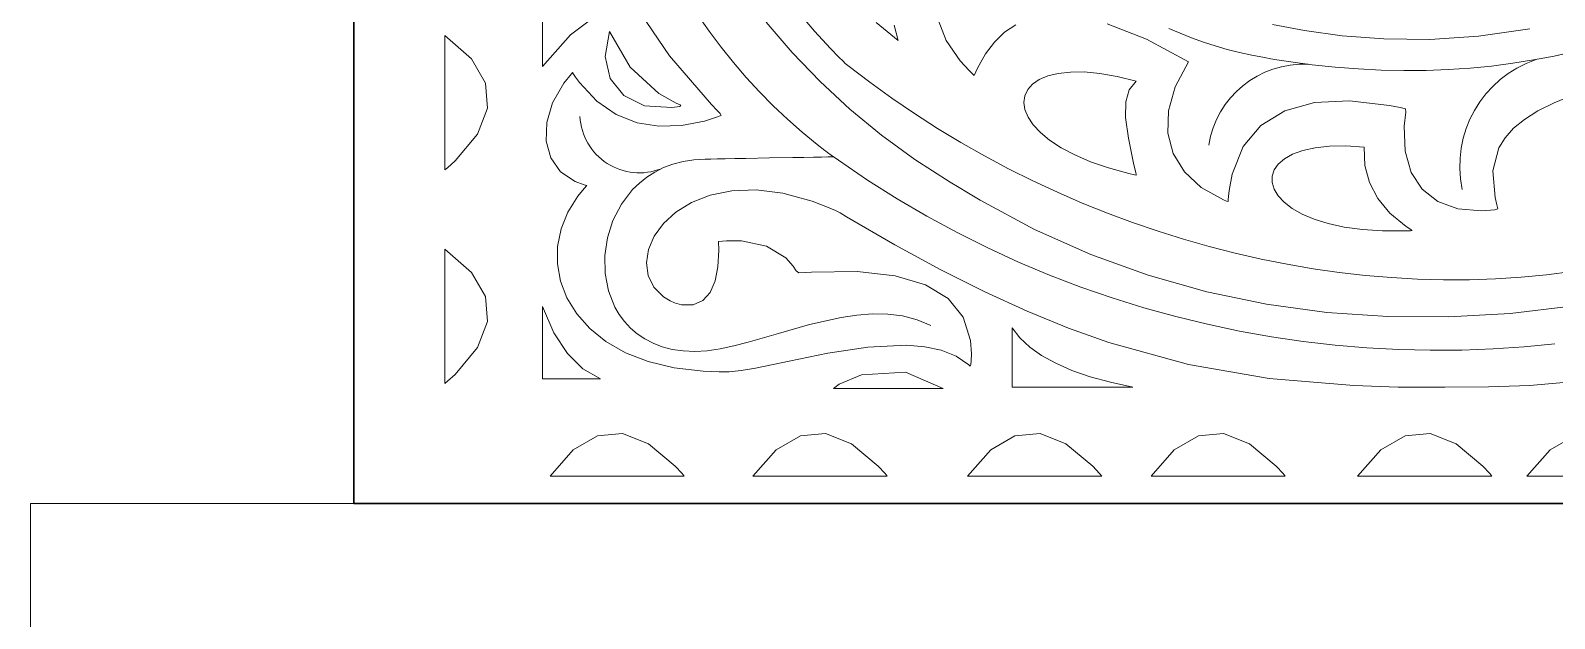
# Model space of a CAD drawing. Header units: inches. Extents: x 249 to 1192, y -18 to 440.
# Drawn here: x 634.205 to 634.91, y 186.109 to 186.38 of the extents above; entities that cross this region are included whole.
import ezdxf

# ---------------------------------------------------------------- set-up
doc = ezdxf.new("R2010")
doc.units = ezdxf.units.IN
doc.header["$MEASUREMENT"] = 0
for name, color, linetype, lineweight in [('DINDING', 6, 'Continuous', 0), ('KACA', 141, 'Continuous', 30), ('KUSEN', 16, 'Continuous', 15)]:
    doc.layers.add(name, color=color, linetype=linetype, lineweight=lineweight)

# ---------------------------------------------------------------- blocks, each defined once
blk = doc.blocks.new('GORGA')
blk.add_lwpolyline([(366.59218, 151.19092), (367.59218, 151.19092), (367.59218, 149.19092), (366.59218, 149.19092)], close=True)
blk.add_lwpolyline([(366.59218, 151.19092), (367.59218, 151.19092), (367.59218, 149.19092), (366.59218, 149.19092)], close=True)
at = {"lineweight": 9}
for points in [[(367.0295, 149.28214), (367.05773, 149.27877), (367.08602, 149.27715), (367.11429, 149.2773), (367.14243, 149.27928), (367.17032, 149.2831), (367.19789, 149.2888), (367.22501, 149.29643), (367.25159, 149.30601), (367.27753, 149.31758), (367.30272, 149.33117), (367.30889, 149.33489), (367.31234, 149.33698), (367.31654, 149.33947), (367.33282, 149.34995), (367.34828, 149.36123), (367.36291, 149.37326), (367.37669, 149.386), (367.38959, 149.3994), (367.40161, 149.41341)], [(367.04863, 149.41027), (367.07233, 149.40688), (367.0949, 149.40548), (367.11602, 149.4057), (367.13539, 149.40716), (367.15269, 149.40949), (367.16762, 149.41231)], [(367.0295, 149.28214), (367.05773, 149.27877), (367.08602, 149.27715), (367.11429, 149.2773), (367.14243, 149.27928), (367.17032, 149.2831), (367.19789, 149.2888), (367.22501, 149.29643), (367.25159, 149.30601), (367.27753, 149.31758), (367.30272, 149.33117), (367.30889, 149.33489), (367.31234, 149.33698), (367.31654, 149.33947), (367.33282, 149.34995), (367.34828, 149.36123), (367.36291, 149.37326), (367.37669, 149.386), (367.38959, 149.3994), (367.40161, 149.41341)], [(367.04863, 149.41027), (367.07233, 149.40688), (367.0949, 149.40548), (367.11602, 149.4057), (367.13539, 149.40716), (367.15269, 149.40949), (367.16762, 149.41231)], [(367.32214, 149.41444), (367.31839, 149.40501), (367.31198, 149.39562), (367.30781, 149.391), (367.30549, 149.38872), (367.30386, 149.39215), (367.30024, 149.39872), (367.29609, 149.40424), (367.2914, 149.40872), (367.28618, 149.41219)], [(367.24392, 149.41269), (367.22577, 149.40557), (367.20645, 149.39506), (367.21253, 149.38354), (367.21566, 149.37251), (367.21593, 149.36214), (367.21342, 149.35264), (367.20824, 149.3442), (367.20048, 149.33701), (367.19023, 149.33126), (367.18877, 149.33065), (367.18808, 149.33045), (367.18802, 149.3315), (367.18765, 149.33555), (367.18627, 149.34309), (367.18113, 149.35591), (367.17293, 149.3657), (367.16188, 149.37249), (367.14816, 149.37628), (367.13197, 149.37708), (367.11349, 149.37491), (367.10854, 149.3739), (367.10601, 149.37332), (367.10587, 149.37182), (367.10664, 149.36538), (367.10625, 149.35377), (367.10344, 149.344), (367.09833, 149.3362), (367.09111, 149.33054), (367.0819, 149.32716), (367.07088, 149.32621), (367.06474, 149.3267), (367.06346, 149.32716), (367.06392, 149.32894), (367.06469, 149.33237), (367.06565, 149.34477), (367.06293, 149.3553), (367.06006, 149.35999), (367.05612, 149.36437), (367.05107, 149.36849), (367.04484, 149.37239), (367.0374, 149.37612), (367.02869, 149.37974)], [(367.46225, 149.4215), (367.44625, 149.39781), (367.42693, 149.37529), (367.42427, 149.37259), (367.42292, 149.37125), (367.42235, 149.37034), (367.42495, 149.36937), (367.43018, 149.36771), (367.4407, 149.3656), (367.45114, 149.36528), (367.46129, 149.36692), (367.47093, 149.37071), (367.47987, 149.37684), (367.48788, 149.38549), (367.48972, 149.38806), (367.49061, 149.38942), (367.49105, 149.39009), (367.49154, 149.38956), (367.49511, 149.38519), (367.50033, 149.37614), (367.50304, 149.36707), (367.50328, 149.35842), (367.50114, 149.35067), (367.49666, 149.34428), (367.48991, 149.3397), (367.4857, 149.33824), (367.48457, 149.33797), (367.48566, 149.33653), (367.48859, 149.33302), (367.49328, 149.32562), (367.49642, 149.31782), (367.49803, 149.3098), (367.4981, 149.30171), (367.49665, 149.29371), (367.49368, 149.28596), (367.48919, 149.27861), (367.48318, 149.27184), (367.47567, 149.26579), (367.46666, 149.26062), (367.45616, 149.2565), (367.44416, 149.25358), (367.43068, 149.25203), (367.42338, 149.25181), (367.41993, 149.25184), (367.41872, 149.25187), (367.41316, 149.2524), (367.40656, 149.25349), (367.39093, 149.25671), (367.37316, 149.26035), (367.35463, 149.2632), (367.33667, 149.26407), (367.32833, 149.26338), (367.32064, 149.26174), (367.31378, 149.25901), (367.3079, 149.25503), (367.30724, 149.25444), (367.30707, 149.25512), (367.30691, 149.25682), (367.30676, 149.26012), (367.30713, 149.26632), (367.31052, 149.27706), (367.31745, 149.28562), (367.32792, 149.29198), (367.34194, 149.29615), (367.3595, 149.29813), (367.3806, 149.29792), (367.38643, 149.29753), (367.38775, 149.29849), (367.38917, 149.30069), (367.39254, 149.30453), (367.40139, 149.30992), (367.41306, 149.31229), (367.41995, 149.31234), (367.42361, 149.31203), (367.42349, 149.30796), (367.42391, 149.30039), (367.42524, 149.2938), (367.42754, 149.28848), (367.43087, 149.28469), (367.43527, 149.2827), (367.4408, 149.28278), (367.44401, 149.28369), (367.44601, 149.28455), (367.44899, 149.28644), (367.45348, 149.29099), (367.45609, 149.29633), (367.45688, 149.3022), (367.45593, 149.30833), (367.4533, 149.31445), (367.44906, 149.32029), (367.4433, 149.32558), (367.43606, 149.33005), (367.42744, 149.33344), (367.41749, 149.33546), (367.40629, 149.33586), (367.39391, 149.33437), (367.38041, 149.33071), (367.37327, 149.32798), (367.36961, 149.32638), (367.36739, 149.32522), (367.36452, 149.3235), (367.34219, 149.31056), (367.32092, 149.29901), (367.30056, 149.28879), (367.28093, 149.27982), (367.26187, 149.27205), (367.24319, 149.26541), (367.20636, 149.25523), (367.16909, 149.24874), (367.13002, 149.24542), (367.1094, 149.24477), (367.08783, 149.24472), (367.06766, 149.24488), (367.04867, 149.24555), (367.01227, 149.24876)], [(367.32214, 149.41444), (367.31839, 149.40501), (367.31198, 149.39562), (367.30781, 149.391), (367.30549, 149.38872), (367.30386, 149.39215), (367.30024, 149.39872), (367.29609, 149.40424), (367.2914, 149.40872), (367.28618, 149.41219)], [(367.24392, 149.41269), (367.22577, 149.40557), (367.20645, 149.39506), (367.21253, 149.38354), (367.21566, 149.37251), (367.21593, 149.36214), (367.21342, 149.35264), (367.20824, 149.3442), (367.20048, 149.33701), (367.19023, 149.33126), (367.18877, 149.33065), (367.18808, 149.33045), (367.18802, 149.3315), (367.18765, 149.33555), (367.18627, 149.34309), (367.18113, 149.35591), (367.17293, 149.3657), (367.16188, 149.37249), (367.14816, 149.37628), (367.13197, 149.37708), (367.11349, 149.37491), (367.10854, 149.3739), (367.10601, 149.37332), (367.10587, 149.37182), (367.10664, 149.36538), (367.10625, 149.35377), (367.10344, 149.344), (367.09833, 149.3362), (367.09111, 149.33054), (367.0819, 149.32716), (367.07088, 149.32621), (367.06474, 149.3267), (367.06346, 149.32716), (367.06392, 149.32894), (367.06469, 149.33237), (367.06565, 149.34477), (367.06293, 149.3553), (367.06006, 149.35999), (367.05612, 149.36437), (367.05107, 149.36849), (367.04484, 149.37239), (367.0374, 149.37612), (367.02869, 149.37974)], [(367.46225, 149.4215), (367.44625, 149.39781), (367.42693, 149.37529), (367.42427, 149.37259), (367.42292, 149.37125), (367.42235, 149.37034), (367.42495, 149.36937), (367.43018, 149.36771), (367.4407, 149.3656), (367.45114, 149.36528), (367.46129, 149.36692), (367.47093, 149.37071), (367.47987, 149.37684), (367.48788, 149.38549), (367.48972, 149.38806), (367.49061, 149.38942), (367.49105, 149.39009), (367.49154, 149.38956), (367.49511, 149.38519), (367.50033, 149.37614), (367.50304, 149.36707), (367.50328, 149.35842), (367.50114, 149.35067), (367.49666, 149.34428), (367.48991, 149.3397), (367.4857, 149.33824), (367.48457, 149.33797), (367.48566, 149.33653), (367.48859, 149.33302), (367.49328, 149.32562), (367.49642, 149.31782), (367.49803, 149.3098), (367.4981, 149.30171), (367.49665, 149.29371), (367.49368, 149.28596), (367.48919, 149.27861), (367.48318, 149.27184), (367.47567, 149.26579), (367.46666, 149.26062), (367.45616, 149.2565), (367.44416, 149.25358), (367.43068, 149.25203), (367.42338, 149.25181), (367.41993, 149.25184), (367.41872, 149.25187), (367.41316, 149.2524), (367.40656, 149.25349), (367.39093, 149.25671), (367.37316, 149.26035), (367.35463, 149.2632), (367.33667, 149.26407), (367.32833, 149.26338), (367.32064, 149.26174), (367.31378, 149.25901), (367.3079, 149.25503), (367.30724, 149.25444), (367.30707, 149.25512), (367.30691, 149.25682), (367.30676, 149.26012), (367.30713, 149.26632), (367.31052, 149.27706), (367.31745, 149.28562), (367.32792, 149.29198), (367.34194, 149.29615), (367.3595, 149.29813), (367.3806, 149.29792), (367.38643, 149.29753), (367.38775, 149.29849), (367.38917, 149.30069), (367.39254, 149.30453), (367.40139, 149.30992), (367.41306, 149.31229), (367.41995, 149.31234), (367.42361, 149.31203), (367.42349, 149.30796), (367.42391, 149.30039), (367.42524, 149.2938), (367.42754, 149.28848), (367.43087, 149.28469), (367.43527, 149.2827), (367.4408, 149.28278), (367.44401, 149.28369), (367.44601, 149.28455), (367.44899, 149.28644), (367.45348, 149.29099), (367.45609, 149.29633), (367.45688, 149.3022), (367.45593, 149.30833), (367.4533, 149.31445), (367.44906, 149.32029), (367.4433, 149.32558), (367.43606, 149.33005), (367.42744, 149.33344), (367.41749, 149.33546), (367.40629, 149.33586), (367.39391, 149.33437), (367.38041, 149.33071), (367.37327, 149.32798), (367.36961, 149.32638), (367.36739, 149.32522), (367.36452, 149.3235), (367.34219, 149.31056), (367.32092, 149.29901), (367.30056, 149.28879), (367.28093, 149.27982), (367.26187, 149.27205), (367.24319, 149.26541), (367.20636, 149.25523), (367.16909, 149.24874), (367.13002, 149.24542), (367.1094, 149.24477), (367.08783, 149.24472), (367.06766, 149.24488), (367.04867, 149.24555), (367.01227, 149.24876)], [(367.43321, 149.41672), (367.42794, 149.40921), (367.42244, 149.40189), (367.41673, 149.39478), (367.4108, 149.38788), (367.40466, 149.3812), (367.39831, 149.37474), (367.39175, 149.36853), (367.38498, 149.36255), (367.37802, 149.35683), (367.37446, 149.35407), (367.37401, 149.35373), (367.37324, 149.35316), (367.37157, 149.35197), (367.36824, 149.34959), (367.35477, 149.34044), (367.34112, 149.33182), (367.3273, 149.32373), (367.31332, 149.31616), (367.2992, 149.3091), (367.28495, 149.30256), (367.27059, 149.29652), (367.25613, 149.29099), (367.24159, 149.28595), (367.22697, 149.2814), (367.2123, 149.27734), (367.19759, 149.27376), (367.18285, 149.27066), (367.16809, 149.26802), (367.15334, 149.26586), (367.1386, 149.26415), (367.12389, 149.2629), (367.10922, 149.2621), (367.09461, 149.26175), (367.08008, 149.26184), (367.06562, 149.26236), (367.05127, 149.26332), (367.03704, 149.26469)], [(367.43321, 149.41672), (367.42794, 149.40921), (367.42244, 149.40189), (367.41673, 149.39478), (367.4108, 149.38788), (367.40466, 149.3812), (367.39831, 149.37474), (367.39175, 149.36853), (367.38498, 149.36255), (367.37802, 149.35683), (367.37446, 149.35407), (367.37401, 149.35373), (367.37324, 149.35316), (367.37157, 149.35197), (367.36824, 149.34959), (367.35477, 149.34044), (367.34112, 149.33182), (367.3273, 149.32373), (367.31332, 149.31616), (367.2992, 149.3091), (367.28495, 149.30256), (367.27059, 149.29652), (367.25613, 149.29099), (367.24159, 149.28595), (367.22697, 149.2814), (367.2123, 149.27734), (367.19759, 149.27376), (367.18285, 149.27066), (367.16809, 149.26802), (367.15334, 149.26586), (367.1386, 149.26415), (367.12389, 149.2629), (367.10922, 149.2621), (367.09461, 149.26175), (367.08008, 149.26184), (367.06562, 149.26236), (367.05127, 149.26332), (367.03704, 149.26469)], [(367.02801, 149.39983), (367.03735, 149.39775), (367.04686, 149.39594), (367.05652, 149.39441), (367.06632, 149.39315), (367.07626, 149.39219), (367.08634, 149.39151), (367.09655, 149.39113), (367.10688, 149.39104), (367.11732, 149.39126), (367.12788, 149.39178), (367.13853, 149.39261), (367.14929, 149.39376), (367.16014, 149.39523), (367.16559, 149.39608), (367.16835, 149.39654), (367.17127, 149.39701), (367.17707, 149.3981), (367.1828, 149.39937), (367.18845, 149.40081), (367.19402, 149.40242), (367.19951, 149.40421), (367.20493, 149.40615), (367.21026, 149.40826), (367.21551, 149.41053)], [(367.02801, 149.39983), (367.03735, 149.39775), (367.04686, 149.39594), (367.05652, 149.39441), (367.06632, 149.39315), (367.07626, 149.39219), (367.08634, 149.39151), (367.09655, 149.39113), (367.10688, 149.39104), (367.11732, 149.39126), (367.12788, 149.39178), (367.13853, 149.39261), (367.14929, 149.39376), (367.16014, 149.39523), (367.16559, 149.39608), (367.16835, 149.39654), (367.17127, 149.39701), (367.17707, 149.3981), (367.1828, 149.39937), (367.18845, 149.40081), (367.19402, 149.40242), (367.19951, 149.40421), (367.20493, 149.40615), (367.21026, 149.40826), (367.21551, 149.41053)], [(367.38622, 149.41749), (367.37922, 149.40929), (367.37183, 149.40124), (367.36798, 149.39729), (367.36602, 149.39532), (367.36503, 149.39435), (367.3638, 149.39337), (367.35373, 149.38567), (367.34345, 149.37827), (367.333, 149.37116), (367.32237, 149.36434), (367.31157, 149.35783), (367.30062, 149.35161), (367.28953, 149.3457), (367.2783, 149.34009), (367.26694, 149.3348), (367.25547, 149.32981), (367.2439, 149.32514), (367.23223, 149.32079), (367.22048, 149.31676), (367.20865, 149.31305), (367.19676, 149.30967), (367.18481, 149.30662), (367.17282, 149.3039), (367.1608, 149.30151), (367.14875, 149.29946), (367.13668, 149.29775), (367.12461, 149.29638), (367.11255, 149.29536), (367.1005, 149.29469), (367.08848, 149.29436), (367.07649, 149.29439), (367.06455, 149.29478), (367.05266, 149.29552), (367.04084, 149.29663), (367.02909, 149.2981)], [(367.38622, 149.41749), (367.37922, 149.40929), (367.37183, 149.40124), (367.36798, 149.39729), (367.36602, 149.39532), (367.36503, 149.39435), (367.3638, 149.39337), (367.35373, 149.38567), (367.34345, 149.37827), (367.333, 149.37116), (367.32237, 149.36434), (367.31157, 149.35783), (367.30062, 149.35161), (367.28953, 149.3457), (367.2783, 149.34009), (367.26694, 149.3348), (367.25547, 149.32981), (367.2439, 149.32514), (367.23223, 149.32079), (367.22048, 149.31676), (367.20865, 149.31305), (367.19676, 149.30967), (367.18481, 149.30662), (367.17282, 149.3039), (367.1608, 149.30151), (367.14875, 149.29946), (367.13668, 149.29775), (367.12461, 149.29638), (367.11255, 149.29536), (367.1005, 149.29469), (367.08848, 149.29436), (367.07649, 149.29439), (367.06455, 149.29478), (367.05266, 149.29552), (367.04084, 149.29663), (367.02909, 149.2981)], [(367.35068, 149.41326), (367.34059, 149.40488), (367.3425, 149.412)], [(367.35068, 149.41326), (367.34059, 149.40488), (367.3425, 149.412)], [(367.32544, 149.27317), (367.33185, 149.27588), (367.33852, 149.27761), (367.34541, 149.27847), (367.35246, 149.27857), (367.35965, 149.27803), (367.36691, 149.27696), (367.38153, 149.27364), (367.39595, 149.26952), (367.40985, 149.26548), (367.41649, 149.26376), (367.42286, 149.2624), (367.42893, 149.2615), (367.43465, 149.26118), (367.44003, 149.26143), (367.44503, 149.26217), (367.44964, 149.26337), (367.45388, 149.26499), (367.45774, 149.26699), (367.46123, 149.26936), (367.46435, 149.27204), (367.4671, 149.27502), (367.46949, 149.27826), (367.47152, 149.28173), (367.47449, 149.28922), (367.47605, 149.29723), (367.47621, 149.30551), (367.475, 149.31379), (367.47243, 149.32181), (367.46853, 149.32932), (367.46332, 149.33606), (367.46022, 149.33905), (367.45681, 149.34176), (367.45308, 149.34415), (367.44903, 149.34618), (367.44468, 149.34782), (367.44001, 149.34904), (367.43503, 149.34981), (367.42975, 149.3501), (367.42909, 149.35011), (367.42721, 149.35014), (367.42428, 149.3502), (367.42049, 149.35027), (367.41601, 149.35035), (367.411, 149.35044), (367.40012, 149.35064), (367.38924, 149.35085), (367.38424, 149.35094), (367.37975, 149.35102), (367.37596, 149.35109), (367.37304, 149.35114), (367.37116, 149.35118), (367.37049, 149.35119)], [(367.32544, 149.27317), (367.33185, 149.27588), (367.33852, 149.27761), (367.34541, 149.27847), (367.35246, 149.27857), (367.35965, 149.27803), (367.36691, 149.27696), (367.38153, 149.27364), (367.39595, 149.26952), (367.40985, 149.26548), (367.41649, 149.26376), (367.42286, 149.2624), (367.42893, 149.2615), (367.43465, 149.26118), (367.44003, 149.26143), (367.44503, 149.26217), (367.44964, 149.26337), (367.45388, 149.26499), (367.45774, 149.26699), (367.46123, 149.26936), (367.46435, 149.27204), (367.4671, 149.27502), (367.46949, 149.27826), (367.47152, 149.28173), (367.47449, 149.28922), (367.47605, 149.29723), (367.47621, 149.30551), (367.475, 149.31379), (367.47243, 149.32181), (367.46853, 149.32932), (367.46332, 149.33606), (367.46022, 149.33905), (367.45681, 149.34176), (367.45308, 149.34415), (367.44903, 149.34618), (367.44468, 149.34782), (367.44001, 149.34904), (367.43503, 149.34981), (367.42975, 149.3501), (367.42909, 149.35011), (367.42721, 149.35014), (367.42428, 149.3502), (367.42049, 149.35027), (367.41601, 149.35035), (367.411, 149.35044), (367.40012, 149.35064), (367.38924, 149.35085), (367.38424, 149.35094), (367.37975, 149.35102), (367.37596, 149.35109), (367.37304, 149.35114), (367.37116, 149.35118), (367.37049, 149.35119)]]:
    blk.add_lwpolyline(points, dxfattribs=at)
for points in [[(367.50528, 149.46911), (367.49338, 149.43835), (367.48585, 149.42628), (367.47789, 149.41817), (367.49206, 149.40762), (367.50493, 149.39288), (367.50494, 149.39616), (367.50498, 149.40479), (367.5051, 149.431), (367.50522, 149.4572), (367.50526, 149.46583), (367.50528, 149.46911)], [(367.50528, 149.46911), (367.49338, 149.43835), (367.48585, 149.42628), (367.47789, 149.41817), (367.49206, 149.40762), (367.50493, 149.39288), (367.50494, 149.39616), (367.50498, 149.40479), (367.5051, 149.431), (367.50522, 149.4572), (367.50526, 149.46583), (367.50528, 149.46911)], [(367.47404, 149.40908), (367.47604, 149.39748), (367.47369, 149.38737), (367.46745, 149.37954), (367.45778, 149.3748), (367.44514, 149.37396), (367.44157, 149.37446), (367.44107, 149.375), (367.44321, 149.37596), (367.4512, 149.38048), (367.46445, 149.39267), (367.47404, 149.40908)], [(367.47404, 149.40908), (367.47604, 149.39748), (367.47369, 149.38737), (367.46745, 149.37954), (367.45778, 149.3748), (367.44514, 149.37396), (367.44157, 149.37446), (367.44107, 149.375), (367.44321, 149.37596), (367.4512, 149.38048), (367.46445, 149.39267), (367.47404, 149.40908)], [(367.55009, 149.40722), (367.53787, 149.39646), (367.53129, 149.38529), (367.53036, 149.37371), (367.53505, 149.36172), (367.54539, 149.34932), (367.54885, 149.34616), (367.55009, 149.34514), (367.55009, 149.34579), (367.55009, 149.3548), (367.55009, 149.38756), (367.55009, 149.40149), (367.55009, 149.40722)], [(367.55009, 149.40722), (367.53787, 149.39646), (367.53129, 149.38529), (367.53036, 149.37371), (367.53505, 149.36172), (367.54539, 149.34932), (367.54885, 149.34616), (367.55009, 149.34514), (367.55009, 149.34579), (367.55009, 149.3548), (367.55009, 149.38756), (367.55009, 149.40149), (367.55009, 149.40722)], [(367.23052, 149.38614), (367.23931, 149.38833), (367.24733, 149.38972), (367.25456, 149.39039), (367.261, 149.39038), (367.26662, 149.38976), (367.27142, 149.38857), (367.27537, 149.38689), (367.27846, 149.38477), (367.28068, 149.38226), (367.28202, 149.37943), (367.28245, 149.37633), (367.28196, 149.37302), (367.28055, 149.36956), (367.27818, 149.36601), (367.27486, 149.36242), (367.27056, 149.35886), (367.26527, 149.35538), (367.25897, 149.35204), (367.25165, 149.3489), (367.2433, 149.34602), (367.23389, 149.34345), (367.23137, 149.34287), (367.23054, 149.34275), (367.23059, 149.34298), (367.2308, 149.3439), (367.2316, 149.34744), (367.23412, 149.35973), (367.23544, 149.36934), (367.23539, 149.37667), (367.2338, 149.38214), (367.23052, 149.38614)], [(367.23052, 149.38614), (367.23931, 149.38833), (367.24733, 149.38972), (367.25456, 149.39039), (367.261, 149.39038), (367.26662, 149.38976), (367.27142, 149.38857), (367.27537, 149.38689), (367.27846, 149.38477), (367.28068, 149.38226), (367.28202, 149.37943), (367.28245, 149.37633), (367.28196, 149.37302), (367.28055, 149.36956), (367.27818, 149.36601), (367.27486, 149.36242), (367.27056, 149.35886), (367.26527, 149.35538), (367.25897, 149.35204), (367.25165, 149.3489), (367.2433, 149.34602), (367.23389, 149.34345), (367.23137, 149.34287), (367.23054, 149.34275), (367.23059, 149.34298), (367.2308, 149.3439), (367.2316, 149.34744), (367.23412, 149.35973), (367.23544, 149.36934), (367.23539, 149.37667), (367.2338, 149.38214), (367.23052, 149.38614)], [(367.12516, 149.3557), (367.13368, 149.35621), (367.14124, 149.35607), (367.14786, 149.35534), (367.15354, 149.35409), (367.15827, 149.35238), (367.16205, 149.35028), (367.16489, 149.34785), (367.16679, 149.34517), (367.16775, 149.3423), (367.16777, 149.3393), (367.16686, 149.33624), (367.16501, 149.33318), (367.16223, 149.3302), (367.15851, 149.32736), (367.15387, 149.32472), (367.14829, 149.32236), (367.14179, 149.32033), (367.13436, 149.31871), (367.126, 149.31755), (367.11672, 149.31693), (367.10652, 149.31692), (367.10383, 149.31702), (367.10296, 149.31709), (367.1031, 149.31718), (367.10365, 149.31754), (367.1058, 149.319), (367.11325, 149.3252), (367.11891, 149.33198), (367.12278, 149.33932), (367.12487, 149.34722), (367.12516, 149.3557)], [(367.12516, 149.3557), (367.13368, 149.35621), (367.14124, 149.35607), (367.14786, 149.35534), (367.15354, 149.35409), (367.15827, 149.35238), (367.16205, 149.35028), (367.16489, 149.34785), (367.16679, 149.34517), (367.16775, 149.3423), (367.16777, 149.3393), (367.16686, 149.33624), (367.16501, 149.33318), (367.16223, 149.3302), (367.15851, 149.32736), (367.15387, 149.32472), (367.14829, 149.32236), (367.14179, 149.32033), (367.13436, 149.31871), (367.126, 149.31755), (367.11672, 149.31693), (367.10652, 149.31692), (367.10383, 149.31702), (367.10296, 149.31709), (367.1031, 149.31718), (367.10365, 149.31754), (367.1058, 149.319), (367.11325, 149.3252), (367.11891, 149.33198), (367.12278, 149.33932), (367.12487, 149.34722), (367.12516, 149.3557)], [(367.55009, 149.30852), (367.53787, 149.29776), (367.53129, 149.28659), (367.53036, 149.27501), (367.53505, 149.26302), (367.54539, 149.25062), (367.54885, 149.24746), (367.55009, 149.24645), (367.55009, 149.2471), (367.55009, 149.25611), (367.55009, 149.28887), (367.55009, 149.30279), (367.55009, 149.30852)], [(367.55009, 149.30852), (367.53787, 149.29776), (367.53129, 149.28659), (367.53036, 149.27501), (367.53505, 149.26302), (367.54539, 149.25062), (367.54885, 149.24746), (367.55009, 149.24645), (367.55009, 149.2471), (367.55009, 149.25611), (367.55009, 149.28887), (367.55009, 149.30279), (367.55009, 149.30852)], [(367.47824, 149.24858), (367.47938, 149.24858), (367.48241, 149.24858), (367.49158, 149.24858), (367.50076, 149.24858), (367.50378, 149.24858), (367.50493, 149.24858), (367.50493, 149.25002), (367.50493, 149.25379), (367.50493, 149.26525), (367.50493, 149.27671), (367.50493, 149.28049), (367.50493, 149.28192), (367.49968, 149.26984), (367.49348, 149.26026), (367.48633, 149.25317), (367.47824, 149.24858)], [(367.47824, 149.24858), (367.47938, 149.24858), (367.48241, 149.24858), (367.49158, 149.24858), (367.50076, 149.24858), (367.50378, 149.24858), (367.50493, 149.24858), (367.50493, 149.25002), (367.50493, 149.25379), (367.50493, 149.26525), (367.50493, 149.27671), (367.50493, 149.28049), (367.50493, 149.28192), (367.49968, 149.26984), (367.49348, 149.26026), (367.48633, 149.25317), (367.47824, 149.24858)], [(367.2879, 149.27212), (367.2879, 149.27095), (367.2879, 149.26784), (367.2879, 149.25843), (367.2879, 149.24901), (367.2879, 149.24591), (367.2879, 149.24473), (367.28727, 149.24473), (367.2855, 149.24473), (367.27918, 149.24473), (367.27024, 149.24473), (367.25999, 149.24473), (367.24974, 149.24473), (367.24079, 149.24473), (367.23447, 149.24473), (367.2327, 149.24473), (367.23207, 149.24473), (367.24246, 149.24698), (367.25188, 149.24956), (367.26032, 149.25247), (367.26778, 149.25573), (367.27428, 149.25932), (367.27979, 149.26325), (367.28433, 149.26752), (367.2879, 149.27212)], [(367.2879, 149.27212), (367.2879, 149.27095), (367.2879, 149.26784), (367.2879, 149.25843), (367.2879, 149.24901), (367.2879, 149.24591), (367.2879, 149.24473), (367.28727, 149.24473), (367.2855, 149.24473), (367.27918, 149.24473), (367.27024, 149.24473), (367.25999, 149.24473), (367.24974, 149.24473), (367.24079, 149.24473), (367.23447, 149.24473), (367.2327, 149.24473), (367.23207, 149.24473), (367.24246, 149.24698), (367.25188, 149.24956), (367.26032, 149.25247), (367.26778, 149.25573), (367.27428, 149.25932), (367.27979, 149.26325), (367.28433, 149.26752), (367.2879, 149.27212)], [(367.31984, 149.24403), (367.33722, 149.25159), (367.35754, 149.25035), (367.36779, 149.24605), (367.37055, 149.24403), (367.36311, 149.24403), (367.33607, 149.24403), (367.32457, 149.24403), (367.31984, 149.24403)], [(367.31984, 149.24403), (367.33722, 149.25159), (367.35754, 149.25035), (367.36779, 149.24605), (367.37055, 149.24403), (367.36311, 149.24403), (367.33607, 149.24403), (367.32457, 149.24403), (367.31984, 149.24403)], [(367.04996, 149.2035), (367.0392, 149.21571), (367.02803, 149.22229), (367.01645, 149.22323), (367.00446, 149.21853), (366.99206, 149.20819), (366.9889, 149.20473), (366.98789, 149.2035), (366.98854, 149.2035), (366.99755, 149.2035), (367.03031, 149.2035), (367.04423, 149.2035), (367.04996, 149.2035)], [(367.04996, 149.2035), (367.0392, 149.21571), (367.02803, 149.22229), (367.01645, 149.22323), (367.00446, 149.21853), (366.99206, 149.20819), (366.9889, 149.20473), (366.98789, 149.2035), (366.98854, 149.2035), (366.99755, 149.2035), (367.03031, 149.2035), (367.04423, 149.2035), (367.04996, 149.2035)], [(367.12819, 149.2035), (367.11743, 149.21571), (367.10626, 149.22229), (367.09468, 149.22323), (367.08269, 149.21853), (367.07029, 149.20819), (367.06713, 149.20473), (367.06611, 149.2035), (367.06677, 149.2035), (367.07577, 149.2035), (367.10854, 149.2035), (367.12246, 149.2035), (367.12819, 149.2035)], [(367.12819, 149.2035), (367.11743, 149.21571), (367.10626, 149.22229), (367.09468, 149.22323), (367.08269, 149.21853), (367.07029, 149.20819), (367.06713, 149.20473), (367.06611, 149.2035), (367.06677, 149.2035), (367.07577, 149.2035), (367.10854, 149.2035), (367.12246, 149.2035), (367.12819, 149.2035)], [(367.22371, 149.2035), (367.21295, 149.21571), (367.20178, 149.22229), (367.1902, 149.22323), (367.17821, 149.21853), (367.16581, 149.20819), (367.16265, 149.20473), (367.16163, 149.2035), (367.16229, 149.2035), (367.17129, 149.2035), (367.20405, 149.2035), (367.21798, 149.2035), (367.22371, 149.2035)], [(367.22371, 149.2035), (367.21295, 149.21571), (367.20178, 149.22229), (367.1902, 149.22323), (367.17821, 149.21853), (367.16581, 149.20819), (367.16265, 149.20473), (367.16163, 149.2035), (367.16229, 149.2035), (367.17129, 149.2035), (367.20405, 149.2035), (367.21798, 149.2035), (367.22371, 149.2035)], [(367.30854, 149.2035), (367.29778, 149.21571), (367.2866, 149.22229), (367.27502, 149.22323), (367.26304, 149.21853), (367.25064, 149.20819), (367.24747, 149.20473), (367.24646, 149.2035), (367.24711, 149.2035), (367.25612, 149.2035), (367.28888, 149.2035), (367.3028, 149.2035), (367.30854, 149.2035)], [(367.30854, 149.2035), (367.29778, 149.21571), (367.2866, 149.22229), (367.27502, 149.22323), (367.26304, 149.21853), (367.25064, 149.20819), (367.24747, 149.20473), (367.24646, 149.2035), (367.24711, 149.2035), (367.25612, 149.2035), (367.28888, 149.2035), (367.3028, 149.2035), (367.30854, 149.2035)], [(367.40769, 149.2035), (367.39693, 149.21571), (367.38576, 149.22229), (367.37418, 149.22323), (367.36219, 149.21853), (367.34979, 149.20819), (367.34663, 149.20473), (367.34561, 149.2035), (367.34627, 149.2035), (367.35527, 149.2035), (367.38803, 149.2035), (367.40196, 149.2035), (367.40769, 149.2035)], [(367.40769, 149.2035), (367.39693, 149.21571), (367.38576, 149.22229), (367.37418, 149.22323), (367.36219, 149.21853), (367.34979, 149.20819), (367.34663, 149.20473), (367.34561, 149.2035), (367.34627, 149.2035), (367.35527, 149.2035), (367.38803, 149.2035), (367.40196, 149.2035), (367.40769, 149.2035)], [(367.50152, 149.2035), (367.49075, 149.21571), (367.47958, 149.22229), (367.468, 149.22323), (367.45601, 149.21853), (367.44362, 149.20819), (367.44045, 149.20473), (367.43944, 149.2035), (367.44009, 149.2035), (367.4491, 149.2035), (367.48186, 149.2035), (367.49578, 149.2035), (367.50152, 149.2035)], [(367.50152, 149.2035), (367.49075, 149.21571), (367.47958, 149.22229), (367.468, 149.22323), (367.45601, 149.21853), (367.44362, 149.20819), (367.44045, 149.20473), (367.43944, 149.2035), (367.44009, 149.2035), (367.4491, 149.2035), (367.48186, 149.2035), (367.49578, 149.2035), (367.50152, 149.2035)]]:
    blk.add_lwpolyline(points, close=True, dxfattribs=at)
for points in [[(367.07983, 149.33613, 0.381336), (367.04567, 149.39615)], [(367.07983, 149.33613, 0.381336), (367.04567, 149.39615)], [(367.19705, 149.35654, 0.38288), (367.15109, 149.39398)], [(367.19705, 149.35654, 0.38288), (367.15109, 149.39398)], [(367.48768, 149.36979, -0.510528), (367.45018, 149.34565)], [(367.48768, 149.36979, -0.510528), (367.45018, 149.34565)]]:
    blk.add_lwpolyline(points, format="xyb", dxfattribs=at)
blk = doc.blocks.new('ampak samping')
at = {"layer": 'KUSEN'}
blk.add_lwpolyline([(635.50428, 186.06173), (634.2053, 186.06173), (634.2053, 186.16173), (635.50428, 186.16173)], close=True, dxfattribs=at)
at = {"layer": 'KACA', "xscale": -1}
blk.add_blockref('GORGA', (1001.94697, 36.97082), dxfattribs=at)

msp = doc.modelspace()

# ---------------------------------------------------------------- block references
at = {"layer": 'DINDING'}
msp.add_blockref('ampak samping', (0, 0), dxfattribs=at)

doc.saveas('drawing.dxf')
